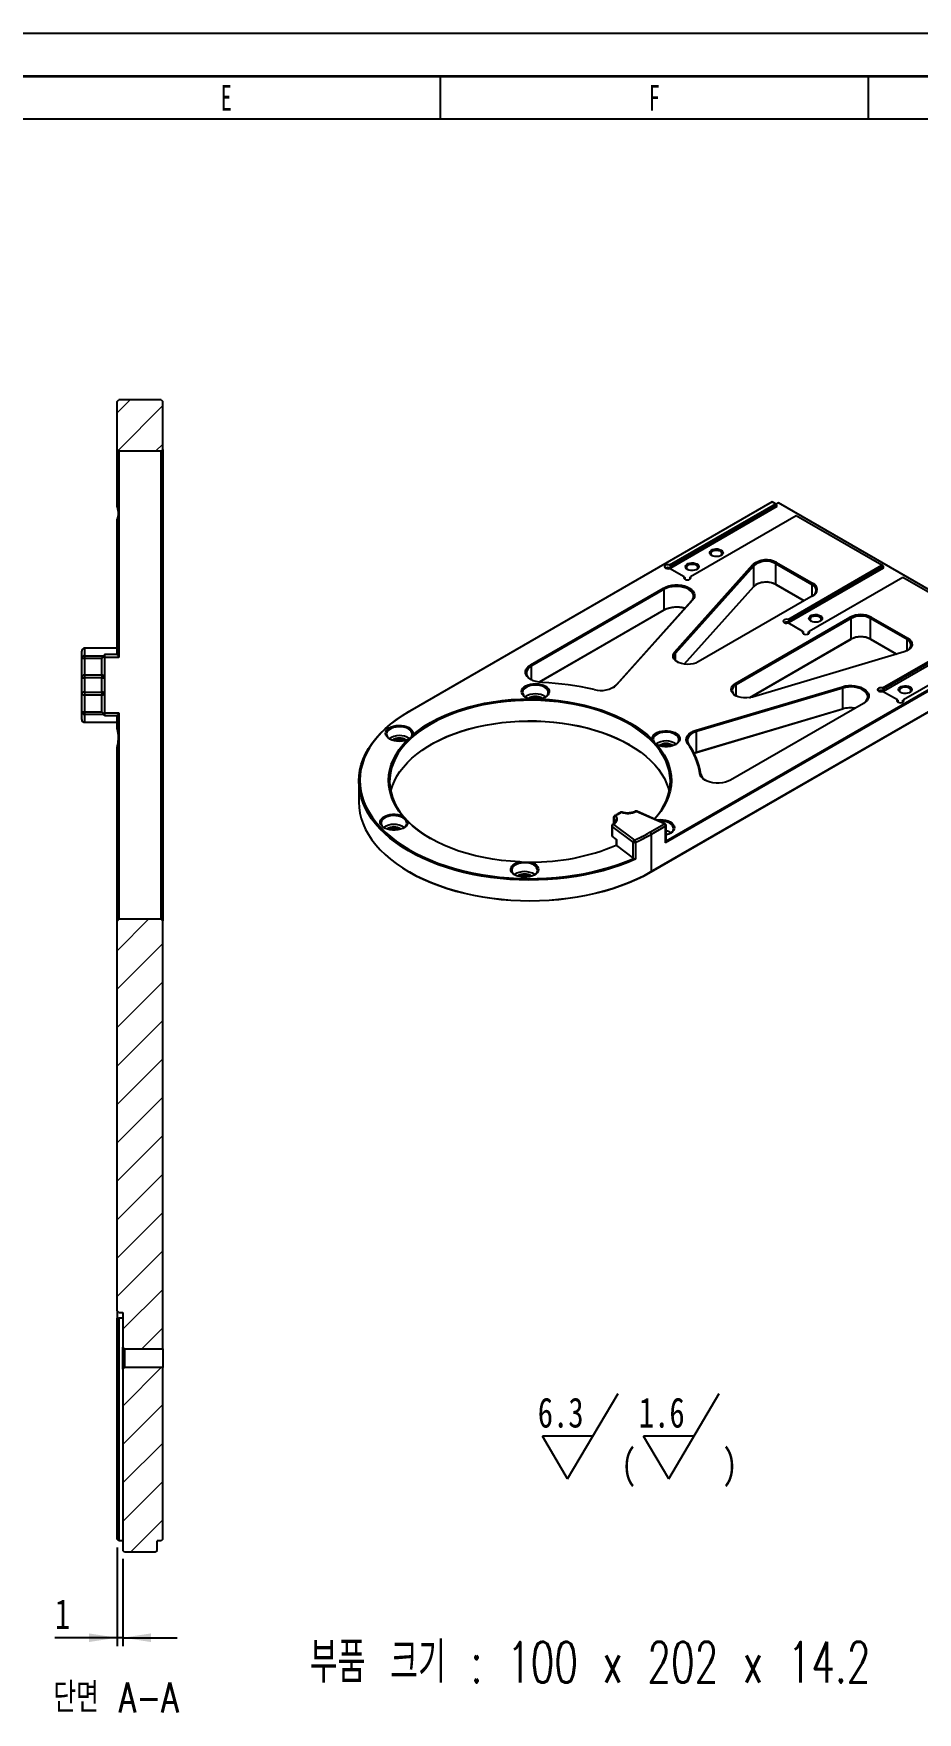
# Model space of a CAD drawing. Header units: millimetres. Extents: x 0 to 420, y 1 to 298.
# Drawn here: x 212.5 to 315.7, y 101.8 to 298 of the extents above; entities that cross this region are included whole.
import ezdxf

# ---------------------------------------------------------------- set-up
doc = ezdxf.new("R2010")
doc.units = ezdxf.units.MM
for name, color, linetype in [('SLD-0', 179, 'Continuous'), ('가는실선', 7, 'Continuous'), ('레이어9', 230, 'Continuous'), ('치수선', 104, 'Continuous')]:
    doc.layers.add(name, color=color, linetype=linetype)
doc.layers.add('도면층1', color=4, linetype='Continuous', lineweight=35)
doc.layers.add('도면층2', color=3, linetype='Continuous', lineweight=25)
doc.styles.add('SLDTEXTSTYLE0', font='TXT', dxfattribs={"width": 0.75})
doc.styles.add('SLDTEXTSTYLE4', font='TXT', dxfattribs={"width": 0.677083, "bigfont": 'bigfont'})
doc.styles.add('SLDTEXTSTYLE5', font='TXT', dxfattribs={"width": 0.638186})
doc.styles.add('SLDTEXTSTYLE6', font='TXT', dxfattribs={"width": 0.75, "bigfont": 'bigfont'})
doc.dimstyles.new('SLDDIMSTYLE1', dxfattribs={"dimtxt": 3.5, "dimasz": 3.302, "dimexe": 0, "dimexo": 0.0625, "dimgap": 0.875, "dimtad": 1, "dimdec": 3, "dimlfac": 1.5, "dimrnd": 1e-09, "dimzin": 12, "dimdsep": 46, "dimtxsty": 'SLDTEXTSTYLE0', "dimsah": 1, "dimcen": 0.09, "dimadec": 0, "dimazin": 3, "dimtfac": 1, "dimtdec": 3, "dimtmove": 0, "dimatfit": 0, "dimfxl": 1, "dimfrac": 2, "dimtolj": 1, "dimtzin": 12, "dimarcsym": 0})

# ---------------------------------------------------------------- blocks, each defined once
blk = doc.blocks.new('SW_NOTE_0')
at = {"layer": '가는실선', "color": 0}
for p, q in [((3.49, -5), (9.39, 5)), ((15.31, -5), (21.21, 5)), ((3.49, -5), (0.55, 0)), ((6.44, 0), (0.55, 0)), ((15.31, -5), (12.36, 0)), ((18.26, 0), (12.36, 0))]:
    blk.add_line(p, q, dxfattribs=at)
at = {"layer": '가는실선', "color": 0, "char_height": 3.5, "attachment_point": 1, "style": 'SLDTEXTSTYLE0'}
for s, insert in [('6.3', (0, 4.51)), ('1.6', (11.81, 4.51)), ('(', (9.74, -1.51)), (')', (21.56, -1.51))]:
    blk.add_mtext(s, dxfattribs=dict(at, insert=insert))
blk = doc.blocks.new('_D_32')
at = {"layer": '치수선', "transparency": 16777216}
for p, q in [((222.24, 121.06), (222.24, 109.53)), ((222.91, 119.73), (222.91, 109.53)), ((222.24, 110.53), (214.97, 110.53)), ((222.91, 110.53), (222.24, 110.53)), ((222.91, 110.53), (229.26, 110.53))]:
    blk.add_line(p, q, dxfattribs=at)
for points in [[(222.24, 110.53), (218.94, 111.03), (218.94, 110.02)], [(222.91, 110.53), (226.21, 110.02), (226.21, 111.03)]]:
    blk.add_solid(points, dxfattribs=at)
at = {"layer": '치수선', "transparency": 16777216, "insert": (214.97, 115.04), "char_height": 3.5, "attachment_point": 1, "style": 'SLDTEXTSTYLE0'}
blk.add_mtext('1', dxfattribs=at)

msp = doc.modelspace()

# ---------------------------------------------------------------- hatches: boundary and pattern name
at = {"layer": '레이어9', "linetype": 'Continuous', "lineweight": 18}
h = msp.add_hatch(dxfattribs=at)
h.set_pattern_fill('ANSI31', color=256, angle=3e-322, style=0)
h.paths.add_polyline_path([(222.240773, 249.393536), (222.440773, 249.193536), (227.374106, 249.193536), (227.574106, 249.393536), (227.574106, 254.993536), (227.374106, 255.193536), (222.440773, 255.193536), (222.240773, 254.993536)], flags=0)
h = msp.add_hatch(dxfattribs=at)
h.set_pattern_fill('ANSI31', color=256, angle=3e-322, style=0)
h.paths.add_polyline_path([(222.440773, 148.526869), (222.90744, 148.526869), (222.90744, 144.493536), (223.10744, 144.293536), (227.574106, 144.293536), (227.574106, 194.326869), (227.374106, 194.526869), (222.440773, 194.526869), (222.240773, 194.326869), (222.240773, 148.726869)], flags=0)
h = msp.add_hatch(dxfattribs=at)
h.set_pattern_fill('ANSI31', color=256, angle=3e-322, style=0)
h.paths.add_polyline_path([(222.90744, 120.726869), (223.10744, 120.526869), (226.70744, 120.526869), (226.90744, 120.726869), (226.90744, 121.860202), (227.374106, 121.860202), (227.574106, 122.060202), (227.574106, 142.093536), (223.10744, 142.093536), (222.90744, 141.893536)], flags=0)

# ---------------------------------------------------------------- linework, layer by layer
at = {"color": 7, "linetype": 'Continuous', "lineweight": 25}
for p, q in [((222.240773, 254.993536), (222.440773, 255.193536)), ((227.374106, 255.193536), (222.440773, 255.193536)), ((227.374106, 255.193536), (227.574106, 254.993536)), ((222.240773, 249.393536), (222.240773, 254.993536)), ((227.574106, 249.393536), (227.574106, 254.993536)), ((222.440773, 249.193536), (222.240773, 249.393536)), ((222.240773, 242.699356), (222.240773, 249.393536)), ((222.440773, 249.193536), (222.440773, 225.101159)), ((227.374106, 249.193536), (222.440773, 249.193536)), ((227.574106, 249.393536), (227.374106, 249.193536)), ((227.374106, 194.526869), (227.374106, 249.193536)), ((227.574106, 249.393536), (227.574106, 194.326869)), ((298.767851, 243.268553), (256.426297, 218.825294)), ((286.790576, 235.897031), (299.163831, 243.039959)), ((299.333536, 242.941974), (286.888457, 235.757583)), ((299.333536, 242.713343), (286.888457, 235.528951)), ((301.596278, 241.635737), (289.223023, 234.492809)), ((299.163831, 243.039959), (298.767851, 243.268553)), ((299.163831, 243.039959), (299.333536, 242.941974)), ((299.531526, 243.154203), (299.248723, 242.990944)), ((299.333536, 242.713343), (299.333536, 242.941974)), ((327.250112, 227.152604), (299.531526, 243.154203)), ((311.60891, 235.855568), (301.596278, 241.635737)), ((222.240773, 225.427287), (222.240773, 241.264869)), ((288.513688, 234.492809), (286.790576, 235.487541)), ((286.888457, 235.757583), (286.888457, 235.528951)), ((287.384055, 225.723284), (296.529253, 235.943583)), ((296.635869, 235.813805), (287.490671, 225.593506)), ((296.635869, 235.813805), (296.529253, 235.943583)), ((296.635869, 233.396844), (296.635869, 235.813805)), ((299.188782, 236.043021), (299.273635, 236.18999)), ((303.468181, 233.572577), (299.188782, 236.043021)), ((299.188782, 233.62606), (299.188782, 236.043021)), ((299.273635, 236.18999), (303.553034, 233.719546)), ((300.649869, 229.529048), (311.60891, 235.855568)), ((311.778616, 235.757583), (300.74775, 229.389599)), ((311.778616, 235.528951), (300.74775, 229.160968)), ((311.778616, 235.757583), (311.60891, 235.855568)), ((311.778616, 235.528951), (311.778616, 235.757583)), ((288.585513, 234.45133), (288.585513, 234.222751)), ((289.151199, 234.45133), (289.151199, 234.222751)), ((299.188782, 233.62606), (302.506162, 231.710978)), ((299.273635, 233.57706), (299.188782, 233.62606)), ((302.506148, 231.71097), (299.273635, 233.57706)), ((314.041357, 234.451346), (303.082316, 228.124826)), ((303.553034, 233.719546), (303.468181, 233.572577)), ((303.468181, 232.26634), (303.468181, 233.572577)), ((324.053989, 228.671176), (314.041357, 234.451346)), ((270.563128, 224.243182), (286.088078, 233.205545)), ((286.172931, 233.058576), (270.647981, 224.096213)), ((280.538585, 221.849276), (289.364073, 231.71228)), ((289.470689, 231.778471), (280.645201, 221.915467)), ((286.088078, 233.205545), (286.172931, 233.058576)), ((286.172931, 230.641615), (286.172931, 233.058576)), ((288.499248, 224.30369), (296.635869, 233.396844)), ((289.364073, 231.71228), (289.470689, 231.778471)), ((303.553034, 232.315324), (290.128437, 224.56547)), ((271.536472, 222.192167), (286.172931, 230.641615)), ((286.088078, 230.592615), (271.536494, 222.192164)), ((286.088078, 230.592615), (286.172931, 230.641615)), ((294.484215, 222.050933), (307.908811, 229.800787)), ((307.993664, 229.653818), (294.569068, 221.903963)), ((307.993664, 229.653818), (307.908811, 229.800787)), ((307.993664, 227.236857), (307.993664, 229.653818)), ((310.341259, 229.800787), (310.256406, 229.653818)), ((314.535805, 227.183374), (310.256406, 229.653818)), ((310.256406, 227.236857), (310.256406, 229.653818)), ((310.341259, 229.800787), (314.620657, 227.330343)), ((302.372981, 228.124826), (300.649869, 229.119557)), ((300.74775, 229.160968), (300.74775, 229.389599)), ((302.444806, 227.854768), (302.444806, 228.083346)), ((303.010492, 227.854768), (303.010492, 228.083346)), ((311.680735, 221.528248), (324.053989, 228.671176)), ((324.223695, 228.573191), (311.778616, 221.3888)), ((311.778616, 221.160168), (324.223695, 228.34456)), ((218.10744, 224.963787), (218.10744, 225.836865)), ((222.240773, 226.170199), (218.440773, 226.170199)), ((218.440773, 226.167347), (218.440773, 226.170199)), ((218.440773, 226.167347), (218.440773, 225.294268)), ((222.240773, 226.167347), (218.440773, 226.167347)), ((326.967269, 226.891391), (286.326303, 203.42986)), ((286.384881, 203.65963), (326.882416, 227.03836)), ((287.490671, 225.593506), (287.384055, 225.723284)), ((296.128231, 220.387088), (307.993664, 227.236857)), ((307.908811, 227.187857), (296.128269, 220.387094)), ((314.193821, 225.746045), (296.489826, 220.466635)), ((307.908811, 227.187857), (307.993664, 227.236857)), ((310.256406, 227.236857), (313.30037, 225.479614)), ((310.341259, 227.187857), (310.256406, 227.236857)), ((313.300352, 225.479608), (310.341259, 227.187857)), ((326.486437, 227.266954), (314.113182, 220.124026)), ((314.620657, 227.330343), (314.535805, 227.183374)), ((314.535805, 225.880338), (314.535805, 227.183374)), ((218.10744, 222.718981), (218.10744, 224.963787)), ((218.440773, 225.294268), (220.773246, 225.294268)), ((218.440773, 225.294268), (218.440773, 224.967936)), ((218.440773, 224.967936), (218.440773, 223.043816)), ((220.440773, 224.967936), (218.440773, 224.967936)), ((220.440773, 223.043816), (220.440773, 224.967936)), ((220.774106, 225.471165), (222.240773, 225.471165)), ((220.774106, 225.471165), (220.774106, 225.297392)), ((220.774106, 225.297392), (220.774106, 222.718981)), ((222.440773, 225.101159), (220.774106, 225.101159)), ((270.563128, 224.243182), (270.647981, 224.096213)), ((270.647981, 222.46604), (270.647981, 224.096213)), ((326.882416, 224.425429), (284.540862, 199.982171)), ((284.625715, 200.031171), (326.967269, 224.47443)), ((287.490671, 224.745685), (287.490671, 225.593506)), ((218.10744, 221.001424), (218.10744, 222.718981)), ((218.440773, 223.043816), (220.440773, 223.043816)), ((218.440773, 223.043816), (218.440773, 222.707217)), ((220.440773, 222.707217), (218.440773, 222.707217)), ((218.440773, 222.707217), (218.440773, 221.013188)), ((220.440773, 223.043816), (220.440773, 222.707217)), ((220.440773, 221.013188), (220.440773, 222.707217)), ((220.774106, 222.718981), (220.774106, 221.001424)), ((280.538585, 221.849276), (280.645201, 221.915467)), ((294.569068, 221.903963), (294.484215, 222.050933)), ((294.569068, 220.600928), (294.569068, 221.903963)), ((218.10744, 218.756618), (218.10744, 221.001424)), ((218.440773, 221.013188), (220.440773, 221.013188)), ((218.440773, 221.013188), (218.440773, 220.676588)), ((220.440773, 220.676588), (218.440773, 220.676588)), ((218.440773, 220.676588), (218.440773, 218.752469)), ((220.440773, 221.013188), (220.440773, 220.676588)), ((220.440773, 218.752469), (220.440773, 220.676588)), ((220.774106, 221.001424), (220.774106, 218.423013)), ((289.893779, 216.576377), (306.978854, 221.671222)), ((307.033928, 221.51169), (289.948853, 216.416844)), ((306.978854, 221.671222), (307.033928, 221.51169)), ((307.033928, 219.094729), (307.033928, 221.51169)), ((313.403847, 220.124026), (311.680735, 221.118758)), ((311.778616, 221.160168), (311.778616, 221.3888)), ((313.475672, 220.082547), (313.475672, 219.853969)), ((314.041357, 219.853969), (314.041357, 220.082547)), ((218.10744, 217.851879), (218.10744, 218.756618)), ((218.440773, 218.752469), (220.440773, 218.752469)), ((218.440773, 218.752469), (218.440773, 218.426136)), ((220.773246, 218.426136), (218.440773, 218.426136)), ((218.440773, 218.426136), (218.440773, 217.521398)), ((220.774106, 218.619245), (222.440773, 218.619245)), ((220.774106, 218.24924), (220.774106, 218.423013)), ((222.240773, 218.24924), (220.774106, 218.24924)), ((222.240773, 216.695794), (222.240773, 218.293118)), ((222.440773, 218.619245), (222.440773, 194.526869)), ((256.341444, 218.776294), (256.426297, 218.825294)), ((306.978854, 219.058292), (289.893779, 213.963446)), ((289.948853, 213.999883), (307.033928, 219.094729)), ((309.450886, 219.718483), (293.925936, 210.75612)), ((307.033928, 219.094729), (306.978854, 219.058292)), ((218.440773, 217.521398), (222.240773, 217.521398)), ((218.440773, 217.518546), (218.440773, 217.521398)), ((218.440773, 217.518546), (222.240773, 217.518546)), ((289.948853, 216.416844), (289.893779, 216.576377)), ((289.948853, 213.999883), (289.948853, 216.416844)), ((222.240773, 195.85664), (222.240773, 214.646345)), ((289.01373, 214.956606), (288.902549, 215.028525)), ((289.658542, 213.894174), (289.948853, 213.999883)), ((289.893779, 213.963446), (289.663831, 213.883859)), ((289.893779, 213.963446), (289.948853, 213.999883)), ((250.48358, 210.612213), (250.48358, 208.195252)), ((290.432025, 211.440681), (290.312334, 211.533695)), ((280.236558, 206.40551), (280.236558, 205.645699)), ((280.267014, 206.344267), (280.267014, 205.667216)), ((286.184881, 205.634507), (282.885418, 207.096065)), ((286.265883, 205.654061), (282.96642, 207.115619)), ((280.051939, 205.412482), (280.051939, 204.314277)), ((282.536441, 203.504109), (280.093269, 205.342196)), ((280.093269, 205.342196), (280.093269, 204.19946)), ((280.588286, 203.826619), (280.10201, 204.192462)), ((280.251939, 205.57579), (282.695112, 203.737704)), ((284.484294, 204.652779), (286.184881, 205.634507)), ((286.326303, 205.389558), (284.625715, 204.40783)), ((284.625715, 204.40783), (284.625715, 200.031171)), ((286.326303, 203.42986), (286.326303, 205.389558)), ((286.384881, 203.559333), (286.384881, 205.471199)), ((280.546957, 203.857713), (280.546957, 203.147093)), ((280.588286, 203.826619), (280.588286, 203.108064)), ((280.588286, 203.108064), (282.536441, 201.642396)), ((282.536441, 201.642396), (282.536441, 203.504109)), ((282.81846, 203.483511), (282.81846, 201.523814)), ((256.339146, 200.032498), (256.424013, 199.983489)), ((284.625715, 200.031171), (284.540862, 199.982171)), ((222.240773, 195.24593), (222.240773, 195.85664)), ((222.240773, 194.326869), (222.240773, 195.241678)), ((222.240773, 194.326869), (222.440773, 194.526869)), ((222.240773, 148.726869), (222.240773, 194.326869)), ((222.440773, 194.526869), (227.374106, 194.526869)), ((227.374106, 194.526869), (227.574106, 194.326869)), ((227.574106, 144.293536), (227.574106, 194.326869)), ((222.440773, 148.526869), (222.240773, 148.726869)), ((222.240773, 148.726869), (222.240773, 147.890909)), ((222.240773, 122.060202), (222.240773, 147.890909)), ((222.440773, 148.526869), (222.90744, 148.526869)), ((222.90744, 147.860202), (222.440773, 147.860202)), ((222.440773, 147.860202), (222.440773, 121.860202)), ((222.90744, 148.526869), (222.90744, 144.493536)), ((223.10744, 144.293536), (222.90744, 144.493536)), ((222.90744, 141.893536), (222.90744, 144.493536)), ((223.10744, 144.293536), (223.10744, 142.093536)), ((223.10744, 144.293536), (227.574106, 144.293536)), ((227.574106, 144.293536), (227.574106, 142.093536)), ((222.90744, 141.893536), (223.10744, 142.093536)), ((222.90744, 141.893536), (222.90744, 120.726869)), ((227.574106, 142.093536), (223.10744, 142.093536)), ((227.574106, 122.060202), (227.574106, 142.093536)), ((222.440773, 121.860202), (222.240773, 122.060202)), ((222.90744, 121.860202), (222.440773, 121.860202)), ((227.374106, 121.860202), (226.90744, 121.860202)), ((226.90744, 120.726869), (226.90744, 121.860202)), ((227.574106, 122.060202), (227.374106, 121.860202)), ((223.10744, 120.526869), (222.90744, 120.726869)), ((226.70744, 120.526869), (223.10744, 120.526869)), ((226.90744, 120.726869), (226.70744, 120.526869))]:
    msp.add_line(p, q, dxfattribs=at)
at = {"color": 7, "linetype": 'Continuous', "lineweight": 25, "flags": 128}
for points in [[(292.814012, 237.643448), (292.947058, 237.540847), (293.024643, 237.420764), (293.040481, 237.292926), (292.993289, 237.167691), (292.886891, 237.055204), (292.729905, 236.964578), (292.535051, 236.903155), (292.318113, 236.875912), (292.096668, 236.885055), (291.888654, 236.929844), (291.710925, 237.00665), (291.577879, 237.109251), (291.500294, 237.229334), (291.484456, 237.357172), (291.531648, 237.482407), (291.638046, 237.594895), (291.795032, 237.68552), (291.989886, 237.746943), (292.206824, 237.774186), (292.428269, 237.765043), (292.636283, 237.720254), (292.814012, 237.643448)], [(292.729159, 237.496479), (292.562102, 237.566547), (292.365715, 237.603383), (292.159222, 237.603383), (291.962835, 237.566547), (291.795778, 237.496479), (291.674404, 237.400039), (291.610594, 237.286667), (291.610594, 237.167461), (291.674404, 237.054089), (291.756819, 236.982198)], [(292.768118, 236.982198), (292.850533, 237.054089), (292.914343, 237.167461), (292.914343, 237.286667), (292.850533, 237.400039), (292.729159, 237.496479)], [(286.790576, 235.897031), (286.633753, 235.922629), (286.472259, 235.90999), (286.332901, 235.861213), (286.238814, 235.784394), (286.205614, 235.692286), (286.238814, 235.600177), (286.332901, 235.523359), (286.472259, 235.474582), (286.633753, 235.461943), (286.790576, 235.487541)], [(289.985585, 236.010632), (290.118631, 235.908031), (290.196216, 235.787948), (290.212054, 235.66011), (290.164862, 235.534875), (290.058464, 235.422387), (289.901478, 235.331762), (289.706623, 235.270339), (289.489686, 235.243096), (289.26824, 235.252239), (289.060227, 235.297028), (288.882498, 235.373834), (288.749452, 235.476435), (288.671867, 235.596518), (288.656029, 235.724356), (288.703221, 235.849591), (288.809619, 235.962078), (288.966605, 236.052704), (289.161459, 236.114127), (289.378397, 236.14137), (289.599842, 236.132227), (289.807856, 236.087438), (289.985585, 236.010632)], [(289.900732, 235.863663), (289.733675, 235.93373), (289.537288, 235.970567), (289.330795, 235.970567), (289.134408, 235.93373), (288.967351, 235.863663), (288.845977, 235.767223), (288.782167, 235.653851), (288.782167, 235.534645), (288.845977, 235.421273), (288.928391, 235.349381)], [(289.939691, 235.349381), (290.022106, 235.421273), (290.085916, 235.534645), (290.085916, 235.653851), (290.022106, 235.767223), (289.900732, 235.863663)], [(286.088078, 233.205545), (286.37556, 233.344444), (286.700927, 233.45194), (287.054005, 233.524671), (287.423754, 233.560362), (287.798613, 233.557899), (288.166859, 233.517357), (288.516978, 233.440005), (288.838021, 233.328261), (289.11995, 233.185619), (289.35395, 233.016541), (289.532702, 232.826312), (289.650618, 232.620881), (289.704011, 232.406672), (289.69121, 232.190383), (289.612617, 231.978777), (289.470689, 231.778471)], [(288.513688, 234.492809), (288.469347, 234.402277), (288.49124, 234.309049), (288.575734, 234.228599), (288.708802, 234.174284), (288.868356, 234.155118), (289.02791, 234.174284), (289.160978, 234.228599), (289.245472, 234.309049), (289.267365, 234.402277), (289.223023, 234.492809)], [(289.364073, 231.71228), (289.497968, 231.901247), (289.572112, 232.100876), (289.584188, 232.304922), (289.533818, 232.507006), (289.422576, 232.700808), (289.253942, 232.88027), (289.033188, 233.039778), (288.767217, 233.174345), (288.464346, 233.279764), (288.134045, 233.352738), (287.786643, 233.390985), (287.433003, 233.393309), (287.084183, 233.359638), (286.75109, 233.291024), (286.44414, 233.189613), (286.172931, 233.058576)], [(304.410563, 229.969212), (304.543609, 229.866611), (304.621194, 229.746528), (304.637032, 229.61869), (304.58984, 229.493455), (304.483442, 229.380967), (304.326456, 229.290342), (304.131602, 229.228919), (303.914664, 229.201676), (303.693219, 229.210819), (303.485205, 229.255608), (303.307476, 229.332414), (303.17443, 229.435015), (303.096845, 229.555098), (303.081007, 229.682936), (303.128199, 229.808171), (303.234598, 229.920658), (303.391583, 230.011284), (303.586438, 230.072707), (303.803375, 230.09995), (304.024821, 230.090807), (304.232834, 230.046018), (304.410563, 229.969212)], [(304.32571, 229.822243), (304.158653, 229.89231), (303.962266, 229.929147), (303.755773, 229.929147), (303.559386, 229.89231), (303.392329, 229.822243), (303.270955, 229.725803), (303.207145, 229.612431), (303.207145, 229.493225), (303.270955, 229.379853), (303.35337, 229.307961)], [(304.36467, 229.307961), (304.447084, 229.379853), (304.510894, 229.493225), (304.510894, 229.612431), (304.447084, 229.725803), (304.32571, 229.822243)], [(300.649869, 229.529048), (300.493046, 229.554646), (300.331552, 229.542007), (300.192194, 229.49323), (300.098107, 229.416411), (300.064907, 229.324303), (300.098107, 229.232194), (300.192194, 229.155375), (300.331552, 229.106598), (300.493046, 229.09396), (300.649869, 229.119557)], [(302.372981, 228.124826), (302.32864, 228.034294), (302.350533, 227.941065), (302.435027, 227.860616), (302.568095, 227.8063), (302.727649, 227.787135), (302.887203, 227.8063), (303.020271, 227.860616), (303.104765, 227.941065), (303.126658, 228.034294), (303.082316, 228.124826)], [(290.128437, 224.56547), (289.859185, 224.438686), (289.551288, 224.345729), (289.217311, 224.290392), (288.870884, 224.274932), (288.526143, 224.299982), (288.197157, 224.364518), (287.897352, 224.465908), (287.638962, 224.600013), (287.432532, 224.76136), (287.286487, 224.943366), (287.206786, 225.138603), (287.196681, 225.339103), (287.256586, 225.536685), (287.384055, 225.723284)], [(314.620657, 227.330343), (314.846367, 227.169538), (315.009428, 226.985215), (315.102755, 226.785382), (315.122294, 226.57872), (315.067196, 226.37421), (314.939854, 226.180737), (314.745801, 226.006706), (314.493469, 225.85968), (314.193821, 225.746045)], [(271.910073, 222.157094), (271.542756, 222.191244), (271.191437, 222.261938), (270.866936, 222.366999), (270.579247, 222.50319), (270.337231, 222.666318), (270.148342, 222.851359), (270.018396, 223.052612), (269.951397, 223.263881), (269.949407, 223.478658), (270.012488, 223.690328), (270.138698, 223.892373), (270.324148, 224.078569), (270.563128, 224.243182)], [(270.647981, 224.096213), (270.405935, 223.926986), (270.223728, 223.734377), (270.107945, 223.525345), (270.062767, 223.307441), (270.089828, 223.088539), (270.188149, 222.876547), (270.354179, 222.679125), (270.581918, 222.503405), (270.606555, 222.488033)], [(287.490671, 225.593506), (287.372095, 225.419925), (287.31637, 225.236128), (287.325769, 225.049616), (287.39991, 224.868001), (287.535766, 224.698693), (287.727793, 224.548602), (287.739761, 224.54108)], [(270.429076, 220.246939), (270.156273, 220.339831), (269.919993, 220.461589), (269.729266, 220.607561), (269.591384, 220.772166), (269.511616, 220.949113), (269.493011, 221.131637), (269.536281, 221.312763), (269.639772, 221.485568), (269.799527, 221.643445), (270.009441, 221.78036), (270.26149, 221.891081), (270.546039, 221.971374), (270.852213, 222.018171), (271.168308, 222.029683), (271.482242, 222.00547), (271.782015, 221.946457), (272.056169, 221.854901), (272.294225, 221.7343), (272.487083, 221.589265), (272.627372, 221.42534), (272.70973, 221.248789), (272.731008, 221.066361), (272.690394, 220.885031), (272.589439, 220.711727), (272.432002, 220.553076), (272.224102, 220.41514), (271.973684, 220.303193), (271.690321, 220.221513)], [(272.213403, 220.409359), (272.277489, 220.452113), (272.44828, 220.603937), (272.560659, 220.772942), (272.609715, 220.951742), (272.593303, 221.132523), (272.512141, 221.307384), (272.369776, 221.468682), (272.172431, 221.609368), (271.928729, 221.723293), (271.649322, 221.805478), (271.346422, 221.852332), (271.033267, 221.861806), (270.723542, 221.833487), (270.430785, 221.768612), (270.16779, 221.670017), (269.946052, 221.54201), (269.775261, 221.390186), (269.662882, 221.221181), (269.613826, 221.042381), (269.630238, 220.8616), (269.7114, 220.68674), (269.853765, 220.525442), (270.010139, 220.409359)], [(280.217297, 221.587393), (280.339458, 221.669653), (280.538585, 221.849276)], [(296.489826, 220.466635), (296.166591, 220.393048), (295.824333, 220.358466), (295.477019, 220.364299), (295.138822, 220.41031), (294.823544, 220.49462), (294.544052, 220.613789), (294.31175, 220.762954), (294.13612, 220.936028), (294.024327, 221.125948), (293.980935, 221.324962), (294.007714, 221.524951), (294.103572, 221.717752), (294.264596, 221.895497), (294.484215, 222.050933)], [(306.978854, 221.671222), (307.325832, 221.753156), (307.692383, 221.798527), (308.067048, 221.805917), (308.438109, 221.775094), (308.793964, 221.707022), (309.123486, 221.603831), (309.41637, 221.468746), (309.663459, 221.305991), (309.857026, 221.120657), (309.991019, 220.918538), (310.061247, 220.705954), (310.065514, 220.489553), (310.003688, 220.276101), (309.877701, 220.072273), (309.691493, 219.884443), (309.450886, 219.718483)], [(314.875743, 221.641849), (315.00879, 221.539248), (315.086375, 221.419165), (315.102213, 221.291327), (315.055021, 221.166092), (314.948622, 221.053605), (314.791637, 220.962979), (314.596782, 220.901556), (314.379845, 220.874313), (314.158399, 220.883456), (313.950386, 220.928245), (313.772657, 221.005051), (313.63961, 221.107652), (313.562025, 221.227735), (313.546187, 221.355573), (313.593379, 221.480808), (313.699778, 221.593296), (313.856763, 221.683921), (314.051618, 221.745344), (314.268555, 221.772587), (314.490001, 221.763444), (314.698014, 221.718655), (314.875743, 221.641849)], [(285.005142, 206.21253), (285.019063, 206.227877), (285.459625, 206.753527), (285.843214, 207.293856), (286.16837, 207.84681), (286.433858, 208.410284), (286.638666, 208.982134), (286.782015, 209.560186), (286.863361, 210.14224), (286.882393, 210.726082), (286.83904, 211.309491), (286.733466, 211.890247), (286.566074, 212.466141), (286.337498, 213.034983), (286.048611, 213.594607), (285.700509, 214.142886), (285.294518, 214.677733), (284.832182, 215.197113), (284.315261, 215.699051), (283.745719, 216.181638), (283.125725, 216.643037), (282.457636, 217.081493), (281.743995, 217.495338), (280.987516, 217.882998), (280.191078, 218.242997), (279.357709, 218.573968), (278.49058, 218.874649), (277.592991, 219.143898), (276.668356, 219.38069), (275.720192, 219.584124), (274.752106, 219.753426), (273.767782, 219.887953), (272.770964, 219.987192), (271.765444, 220.050767), (270.755047, 220.078434), (269.743618, 220.07009), (268.735003, 220.025764), (267.733041, 219.945628), (266.741543, 219.829984), (265.76428, 219.679273), (264.804971, 219.494069), (263.867265, 219.275076), (262.954729, 219.023126), (262.070835, 218.73918), (261.218945, 218.424316), (260.4023, 218.079733), (259.624008, 217.706741), (258.887028, 217.306759), (258.194165, 216.88131), (257.548054, 216.432011), (256.951154, 215.960573), (256.405735, 215.468787), (255.913871, 214.958526), (255.477435, 214.43173), (255.098086, 213.890404), (254.777268, 213.336607), (254.516202, 212.772445), (254.315879, 212.200065), (254.177063, 211.621644), (254.100282, 211.039384), (254.085827, 210.455498), (254.133753, 209.872208), (254.243879, 209.291734), (254.415785, 208.716283), (254.648818, 208.148045), (254.94209, 207.589181), (255.294487, 207.041818), (255.704667, 206.508037), (256.17107, 205.98987), (256.691922, 205.489287), (257.265241, 205.008194), (257.888846, 204.548419), (258.560365, 204.111713), (258.842866, 203.943258)], [(256.818432, 216.069161), (257.447408, 216.568136), (258.130968, 217.042583), (258.86625, 217.490516), (259.650174, 217.910059), (260.47946, 218.299456), (261.350633, 218.657076), (262.260046, 218.981421), (263.203893, 219.271134), (264.17822, 219.525002), (265.178948, 219.741961), (266.201888, 219.921103), (267.242755, 220.061679), (268.297192, 220.163099), (269.360783, 220.224938), (270.429076, 220.246939)], [(271.690321, 220.221513), (272.753353, 220.156546), (273.806882, 220.052027), (274.846495, 219.908392), (275.86784, 219.726244), (276.866641, 219.506345), (277.838715, 219.249615), (278.779993, 218.957131), (279.686533, 218.630115), (280.554539, 218.269938), (281.380377, 217.878108), (282.160589, 217.456265), (282.891909, 217.006175), (283.571273, 216.529724), (284.195839, 216.028905), (284.762989, 215.505817)], [(309.366034, 219.669483), (309.593021, 219.826048), (309.768689, 220.003247), (309.887545, 220.195537), (309.945871, 220.396907), (309.941845, 220.601059), (309.875592, 220.80161), (309.749184, 220.992288), (309.566574, 221.167132), (309.333471, 221.320674), (309.057165, 221.448112), (308.746295, 221.545463), (308.410583, 221.609681), (308.060525, 221.63876), (307.707069, 221.631788), (307.361265, 221.588986), (307.033928, 221.51169)], [(311.680735, 221.528248), (311.523912, 221.553846), (311.362418, 221.541208), (311.22306, 221.49243), (311.128973, 221.415612), (311.095773, 221.323503), (311.128973, 221.231395), (311.22306, 221.154576), (311.362418, 221.105799), (311.523912, 221.09316), (311.680735, 221.118758)], [(313.403847, 220.124026), (313.359506, 220.033494), (313.381399, 219.940266), (313.465892, 219.859817), (313.598961, 219.805501), (313.758515, 219.786335), (313.918069, 219.805501), (314.051137, 219.859817), (314.13563, 219.940266), (314.157524, 220.033494), (314.113182, 220.124026)], [(314.790891, 221.49488), (314.623834, 221.564948), (314.427447, 221.601784), (314.220953, 221.601784), (314.024566, 221.564948), (313.85751, 221.49488), (313.736136, 221.39844), (313.672326, 221.285068), (313.672326, 221.165862), (313.736136, 221.05249), (313.81855, 220.980599)], [(314.82985, 220.980599), (314.912264, 221.05249), (314.976074, 221.165862), (314.976074, 221.285068), (314.912264, 221.39844), (314.790891, 221.49488)], [(282.81846, 201.523814), (281.918936, 201.139897), (280.983635, 200.785616), (280.015485, 200.462077), (279.017514, 200.170293), (277.992844, 199.911177), (276.944681, 199.68554), (275.876304, 199.494087), (274.791056, 199.337418), (273.692331, 199.216022), (272.583568, 199.13028), (271.468235, 199.08046), (270.349822, 199.066717), (269.231827, 199.089094), (268.117748, 199.147522), (267.011071, 199.241818), (265.915258, 199.371687), (264.833736, 199.536722), (263.769891, 199.736407), (262.72705, 199.970117), (261.708475, 200.237122), (260.717353, 200.536585), (259.756786, 200.867571), (258.829777, 201.229043), (257.939228, 201.61987), (257.087925, 202.038831), (256.27853, 202.484613), (255.513577, 202.955823), (254.795457, 203.450987), (254.126419, 203.968554), (253.508554, 204.506907), (252.943797, 205.06436), (252.433913, 205.63917), (251.980499, 206.229538), (251.584972, 206.833618), (251.24857, 207.449519), (250.972345, 208.075315), (250.757163, 208.709047), (250.603695, 209.348734), (250.512422, 209.992373), (250.483629, 210.637952), (250.517408, 211.28345), (250.613651, 211.926848), (250.772058, 212.566133), (250.992133, 213.199306), (251.273188, 213.824384), (251.614343, 214.439413), (252.014532, 215.042469), (252.472501, 215.631664), (252.986819, 216.205156), (253.555877, 216.76115), (254.177893, 217.297907), (254.850922, 217.813747), (255.572859, 218.307057), (256.341444, 218.776294)], [(256.426297, 218.825294), (255.66459, 218.360337), (254.948962, 217.871592), (254.281638, 217.360579), (253.664693, 216.828888), (253.100045, 216.27817), (252.58945, 215.71014), (252.134495, 215.126562), (251.736596, 214.529252), (251.396989, 213.920067), (251.116731, 213.300901), (250.896693, 212.673679), (250.737559, 212.040352), (250.639824, 211.402889), (250.603792, 210.763272), (250.629575, 210.12349), (250.717093, 209.485533), (250.866073, 208.851383), (251.076052, 208.223013), (251.346378, 207.602377), (251.67621, 206.991405), (252.064522, 206.391996), (252.510107, 205.806014), (253.01158, 205.235281), (253.56738, 204.681573), (254.17578, 204.14661), (254.834889, 203.632055), (255.542656, 203.13951), (256.29688, 202.670506), (257.095218, 202.2265), (257.935185, 201.808874), (258.814171, 201.418926), (259.729443, 201.057869), (260.678153, 200.726825), (261.657353, 200.426823), (262.663998, 200.158797), (263.694957, 199.92358), (264.747024, 199.721904), (265.81693, 199.554394), (266.901345, 199.421573), (267.9969, 199.323853), (269.100187, 199.261538), (270.207775, 199.234823), (271.316221, 199.243789), (272.422078, 199.288409), (273.521907, 199.368544), (274.612289, 199.483946), (275.689833, 199.634254), (276.751188, 199.819003), (277.793055, 200.037617), (278.812193, 200.289417), (279.805434, 200.57362), (280.769689, 200.889342), (281.70196, 201.235601), (282.599349, 201.61132)], [(256.149666, 215.451319), (255.873912, 215.361379), (255.573114, 215.304131), (255.258769, 215.281763), (254.942894, 215.295132), (254.637561, 215.343726), (254.354442, 215.425687), (254.104359, 215.537883), (253.896869, 215.676024), (253.739906, 215.834832), (253.639467, 216.008235), (253.599393, 216.189606), (253.621215, 216.372012), (253.704098, 216.548481), (253.844876, 216.712267), (254.038166, 216.857111), (254.276581, 216.977475), (254.551008, 217.068759), (254.850956, 217.127473), (255.164962, 217.151375), (255.481022, 217.139549), (255.787055, 217.092448), (256.071365, 217.011872), (256.323084, 216.900902), (256.532589, 216.763778), (256.691874, 216.605742), (256.79485, 216.432836), (256.83758, 216.251667), (256.818432, 216.069161)], [(256.279546, 215.506492), (256.384433, 215.57375), (256.555224, 215.725574), (256.667603, 215.894579), (256.716658, 216.073379), (256.700246, 216.25416), (256.619085, 216.429021), (256.47672, 216.590319), (256.279374, 216.731005), (256.035672, 216.84493), (255.756266, 216.927115), (255.453366, 216.973969), (255.14021, 216.983444), (254.830485, 216.955124), (254.537728, 216.890249), (254.274733, 216.791654), (254.052995, 216.663647), (253.882204, 216.511823), (253.769825, 216.342818), (253.72077, 216.164018), (253.737181, 215.983237), (253.818343, 215.808377), (253.960708, 215.647079), (254.117082, 215.530996)], [(254.217733, 209.403732), (254.240849, 209.50325), (254.411138, 210.078009), (254.642396, 210.645626), (254.933745, 211.203948), (255.28408, 211.750857), (255.692071, 212.284279), (256.156172, 212.802189), (256.674622, 213.302624), (257.245454, 213.783684), (257.866502, 214.243546), (258.535412, 214.680465), (259.249645, 215.092782), (260.006492, 215.478936), (260.803082, 215.837459), (261.636394, 216.166994), (262.503266, 216.466288), (263.40041, 216.734208), (264.324423, 216.969737), (265.2718, 217.17198), (266.238947, 217.340173), (267.222196, 217.473675), (268.217815, 217.571981), (269.22203, 217.634718), (270.23103, 217.661648), (271.240988, 217.652668), (272.248073, 217.607814), (273.248465, 217.527254), (274.238369, 217.411295), (275.214029, 217.260376), (276.171745, 217.07507), (277.107884, 216.85608), (278.018895, 216.604236), (278.901322, 216.320494), (279.751817, 216.005931), (280.567155, 215.661739), (281.344242, 215.289224), (282.080131, 214.889799), (282.77203, 214.464979), (283.417315, 214.016376), (284.013538, 213.545691), (284.558437, 213.054711), (285.049946, 212.545297), (285.486199, 212.019382), (285.865542, 211.47896), (286.186536, 210.926082), (286.447964, 210.362846), (286.648833, 209.791386), (286.749427, 209.403732)], [(282.124294, 214.864206), (281.42371, 215.243146), (280.640937, 215.618387), (279.819633, 215.965097), (278.962915, 216.281963), (278.074031, 216.567781), (277.156355, 216.821467), (276.213366, 217.042059), (275.248642, 217.228721), (274.265843, 217.380744), (273.268696, 217.497552), (272.260984, 217.578701), (271.24653, 217.623884), (270.229182, 217.632929), (269.212799, 217.605802), (268.201237, 217.542606), (267.198332, 217.443581), (266.207889, 217.309102), (265.233665, 217.139679), (264.279356, 216.935955), (263.348582, 216.698703), (262.444874, 216.428823), (261.571659, 216.127338), (260.732249, 215.795393), (259.92983, 215.434246), (259.167445, 215.045267), (258.842866, 214.864206)], [(284.762989, 215.505817), (284.765941, 215.68865), (284.830458, 215.867657), (284.954076, 216.035995), (285.132069, 216.187232), (285.357634, 216.315585), (285.622149, 216.416148), (285.915502, 216.485079), (286.226482, 216.519741), (286.543201, 216.51881), (286.853553, 216.482323), (287.145676, 216.411672), (287.408404, 216.309559), (287.631694, 216.179888), (287.807011, 216.027613), (287.927655, 215.858557), (287.989013, 215.67918), (287.988741, 215.49634), (287.926848, 215.317025), (287.805701, 215.148088), (287.62993, 214.995988), (287.406254, 214.866539), (287.143223, 214.764687), (286.85089, 214.694327), (286.540429, 214.658147), (286.223708, 214.657531), (285.912832, 214.692502), (285.619684, 214.761724), (285.355469, 214.86255)], [(287.478268, 214.902873), (287.542355, 214.945627), (287.713146, 215.097451), (287.825525, 215.266456), (287.874581, 215.445256), (287.858169, 215.626037), (287.777007, 215.800898), (287.634642, 215.962196), (287.437296, 216.102882), (287.193595, 216.216807), (286.914188, 216.298993), (286.611288, 216.345846), (286.298132, 216.355321), (285.988408, 216.327001), (285.695651, 216.262126), (285.432656, 216.163531), (285.210917, 216.035524), (285.040127, 215.883701), (284.927748, 215.714695), (284.878692, 215.535895), (284.895104, 215.355114), (284.976266, 215.180254), (285.11863, 215.018956), (285.315976, 214.87827), (285.315976, 214.87827)], [(288.902549, 215.028525), (288.789343, 215.244925), (288.747011, 215.469653), (288.776996, 215.695043), (288.878277, 215.913404), (289.047397, 216.117286), (289.278588, 216.299735), (289.56396, 216.454526), (289.893779, 216.576377)], [(289.948853, 216.416844), (289.637703, 216.30189), (289.368483, 216.155861), (289.150379, 215.98374), (288.990832, 215.791398), (288.895284, 215.585397), (288.866996, 215.372765), (288.906932, 215.160757), (289.01373, 214.956606)], [(255.61169, 206.557846), (255.177634, 207.121787), (254.807666, 207.700754), (254.503335, 208.292322), (254.265914, 208.894013), (254.096398, 209.503309), (253.995497, 210.117658), (253.963633, 210.734488), (254.00094, 211.351217), (254.107261, 211.965262), (254.282151, 212.574051), (254.524878, 213.175037), (254.834426, 213.765701), (255.209498, 214.343573), (255.648524, 214.906231), (256.149666, 215.451319)], [(285.355469, 214.86255), (285.789525, 214.298608), (286.159493, 213.719641), (286.463824, 213.128074), (286.701245, 212.526383), (286.870761, 211.917087), (286.971662, 211.302737), (287.003526, 210.685907), (286.966219, 210.069178), (286.859898, 209.455134), (286.685008, 208.846344), (286.442281, 208.245359), (286.132734, 207.654694), (285.757661, 207.076823), (285.318635, 206.514165), (285.037648, 206.19813)], [(293.925936, 210.75612), (293.640787, 210.61816), (293.318251, 210.511102), (292.968262, 210.438243), (292.601598, 210.401827), (292.229553, 210.402975), (291.863586, 210.441653), (291.514966, 210.516669), (291.194432, 210.625713), (290.911856, 210.765425), (290.675939, 210.931505), (290.493949, 211.118835), (290.37149, 211.321647), (290.312334, 211.533695)], [(250.48358, 208.195252), (250.515043, 207.547876), (250.609335, 206.902538), (250.766159, 206.261266), (250.985021, 205.62608), (251.265233, 204.998977), (251.605913, 204.381931), (252.005989, 203.776883), (252.464202, 203.185737), (252.979111, 202.610353), (253.549096, 202.05254), (254.172362, 201.514055), (254.84695, 200.996592), (255.570736, 200.501778), (256.341444, 200.031171), (257.156648, 199.586251), (258.013784, 199.168418), (258.910154, 198.778987), (259.842938, 198.419183), (260.809202, 198.090138), (261.805905, 197.792887), (262.829911, 197.528366), (263.877998, 197.297407), (264.946869, 197.100737), (266.033161, 196.938974), (267.133455, 196.812628), (268.24429, 196.722095), (269.362171, 196.667661), (270.48358, 196.649498), (271.604989, 196.667661), (272.722869, 196.722095), (273.833704, 196.812628), (274.933998, 196.938974), (276.02029, 197.100737), (277.089161, 197.297407), (278.137248, 197.528366), (279.161254, 197.792887), (280.157957, 198.090138), (281.124221, 198.419183), (282.057006, 198.778987), (282.953376, 199.168418), (283.810511, 199.586251), (284.625715, 200.031171)], [(256.20417, 205.914578), (256.201218, 205.731746), (256.136701, 205.552739), (256.013083, 205.3844), (255.83509, 205.233164), (255.609525, 205.104811), (255.345011, 205.004247), (255.051657, 204.935317), (254.740677, 204.900655), (254.423958, 204.901585), (254.113606, 204.938073), (253.821483, 205.008723), (253.558755, 205.110836), (253.335465, 205.240508), (253.160148, 205.392782), (253.039504, 205.561838), (252.978146, 205.741215), (252.978419, 205.924055), (253.040311, 206.103371), (253.161458, 206.272307), (253.337229, 206.424407), (253.560905, 206.553857), (253.823936, 206.655709), (254.11627, 206.726069), (254.42673, 206.762249), (254.743452, 206.762865), (255.054328, 206.727893), (255.347475, 206.658672), (255.61169, 206.557846)], [(255.692155, 205.146148), (255.756242, 205.188901), (255.927033, 205.340725), (256.039412, 205.50973), (256.088467, 205.688531), (256.072055, 205.869311), (255.990894, 206.044172), (255.848529, 206.20547), (255.651183, 206.346156), (255.407481, 206.460081), (255.128075, 206.542267), (254.825175, 206.58912), (254.512019, 206.598595), (254.202294, 206.570276), (253.909537, 206.505401), (253.646542, 206.406805), (253.424804, 206.278798), (253.254013, 206.126975), (253.141634, 205.957969), (253.092579, 205.779169), (253.10899, 205.598388), (253.190152, 205.423528), (253.332517, 205.26223), (253.488891, 205.146148)], [(280.436558, 206.568818), (280.543225, 206.449335), (280.614112, 206.321299), (280.647259, 206.188251), (280.64175, 206.053872), (280.597736, 205.921878), (280.516436, 205.795921), (280.400098, 205.679485), (280.251939, 205.57579)], [(285.266792, 206.096627), (285.394046, 206.116265), (285.70839, 206.138632), (286.024265, 206.125263), (286.329598, 206.07667), (286.612717, 205.994709), (286.862801, 205.882513), (287.07029, 205.744371), (287.227253, 205.585563), (287.327692, 205.41216), (287.367766, 205.230789), (287.345944, 205.048383), (287.263061, 204.871914), (287.122283, 204.708128), (286.928993, 204.563285), (286.690578, 204.442921), (286.416152, 204.351637), (286.384881, 204.343699)], [(269.276838, 201.198883), (268.213806, 201.263849), (267.160278, 201.368369), (266.120665, 201.512003), (265.099319, 201.694151), (264.100518, 201.91405), (263.128444, 202.17078), (262.187166, 202.463265), (261.280627, 202.79028), (260.41262, 203.150457), (259.586782, 203.542288), (258.80657, 203.964131), (258.07525, 204.41422), (257.395886, 204.890672), (256.771321, 205.39149), (256.20417, 205.914578)], [(286.850077, 204.518025), (286.914164, 204.560779), (287.084955, 204.712602), (287.197334, 204.881607), (287.24639, 205.060408), (287.229978, 205.241189), (287.148816, 205.416049), (287.006451, 205.577347), (286.809106, 205.718033), (286.565404, 205.831958), (286.285997, 205.914144), (285.983097, 205.960998), (285.669941, 205.970472), (285.563779, 205.965071)], [(286.384881, 204.505834), (286.5386, 204.414378), (286.563094, 204.395355)], [(270.538084, 201.173457), (270.810886, 201.080565), (271.047167, 200.958806), (271.237893, 200.812835), (271.375776, 200.64823), (271.455544, 200.471283), (271.474148, 200.288758), (271.430878, 200.107632), (271.327388, 199.934828), (271.167632, 199.776951), (270.957718, 199.640035), (270.705669, 199.529315), (270.42112, 199.449022), (270.114946, 199.402225), (269.798851, 199.390713), (269.484918, 199.414926), (269.185145, 199.473938), (268.910991, 199.565494), (268.672935, 199.686095), (268.480076, 199.83113), (268.339787, 199.995056), (268.257429, 200.171607), (268.236151, 200.354034), (268.276766, 200.535365), (268.377721, 200.708668), (268.535157, 200.86732), (268.743057, 201.005255), (268.993475, 201.117203), (269.276838, 201.198883)], [(270.957021, 199.639662), (271.021108, 199.682416), (271.191898, 199.834239), (271.304277, 200.003244), (271.353333, 200.182045), (271.336921, 200.362826), (271.255759, 200.537686), (271.113395, 200.698984), (270.916049, 200.83967), (270.672347, 200.953595), (270.392941, 201.035781), (270.09004, 201.082635), (269.776885, 201.092109), (269.46716, 201.06379), (269.174403, 200.998915), (268.911408, 200.900319), (268.68967, 200.772312), (268.518879, 200.620489), (268.4065, 200.451484), (268.357444, 200.272683), (268.373856, 200.091903), (268.455018, 199.917042), (268.597383, 199.755744), (268.753757, 199.639662)], [(284.540862, 199.982171), (283.73055, 199.53992), (282.878557, 199.124594), (281.987565, 198.737499), (281.060377, 198.379854), (280.099911, 198.052783), (279.109188, 197.757316), (278.091326, 197.494382), (277.049527, 197.264809), (275.98707, 197.069319), (274.907296, 196.908527), (273.813603, 196.782938), (272.709433, 196.692949), (271.59826, 196.638842), (270.48358, 196.620787), (269.368899, 196.638842), (268.257726, 196.692949), (267.153556, 196.782938), (266.059863, 196.908527), (264.98009, 197.069319), (263.917632, 197.264809), (262.875833, 197.494382), (261.857971, 197.757316), (260.867248, 198.052783), (259.906782, 198.379854), (258.979594, 198.737499), (258.088602, 199.124594), (257.23661, 199.53992), (256.426297, 199.982171), (256.424013, 199.983489)]]:
    msp.add_lwpolyline(points, dxfattribs=at)
at = {"color": 7, "linetype": 'Continuous', "lineweight": 25}
for centre, radius, start, end in [((286.605612, 234.983054), 0.614822, 62.61002418, 117.38459915), ((298.082697, 234.048067), 2.450749, 60.92535652, 129.33585886), ((298.079203, 234.0698), 2.263795, 60.65013493, 129.61108045), ((298.080933, 231.633573), 2.279766, 60.92535652, 129.33585886), ((298.055153, 231.2247), 2.649207, 62.61662413, 116.21335554), ((303.220298, 232.91945), 0.698585, 290.7834208, 69.2165792), ((303.286559, 233.017435), 0.750978, 290.7834208, 69.2165792), ((287.600797, 227.62181), 3.333766, 73.26661454, 116.98496709), ((287.599817, 227.841971), 3.142294, 71.93787209, 117.00643942), ((309.125035, 227.453484), 2.643678, 62.60967224, 117.39032776), ((309.125035, 227.47028), 2.459235, 62.60967224, 117.39032776), ((300.464905, 228.61507), 0.614822, 62.61002418, 117.38459915), ((218.440773, 225.836865), 0.333333, 90, 180), ((218.439353, 225.835433), 0.331917, 89.75491937, 179.75280456), ((309.125035, 224.840554), 2.643678, 62.60967224, 117.39032776), ((309.125035, 225.053319), 2.459235, 62.60967224, 117.39032776), ((314.29094, 226.534045), 0.693964, 294.3335788, 69.33828941), ((218.439353, 224.962355), 0.331917, 89.75491937, 179.75280456), ((218.357453, 218.270068), 6.698386, 89.28728629, 92.13902462), ((220.76767, 225.297484), 0.006437, 330.02641159, 359.1802282), ((218.436579, 222.714676), 0.329167, 89.26984804, 179.25074643), ((218.357544, 225.077275), 2.371519, 263.9462476, 272.01123445), ((220.444968, 222.714676), 0.329167, 0.74925357, 90.73015196), ((220.524003, 225.077275), 2.371519, 267.98876555, 276.0537524), ((270.622507, 189.656497), 32.526092, 76.95540344, 87.73131705), ((278.764911, 224.158039), 2.926537, 254.11611726, 309.97823405), ((294.811856, 221.254701), 0.693172, 110.50303648, 245.82509114), ((218.357544, 218.64313), 2.371519, 87.98876555, 96.0537524), ((218.436579, 221.005728), 0.329167, 180.74925357, 270.73015196), ((220.524003, 218.64313), 2.371519, 83.9462476, 92.01123445), ((220.444968, 221.005728), 0.329167, 269.26984804, 359.25074643), ((271.111771, 218.674244), 2.161334, 56.40047704, 123.59952296), ((271.111771, 219.115554), 1.426609, 55.17729922, 124.82270078), ((271.111319, 219.025189), 1.342181, 63.47602799, 115.85337804), ((311.49577, 220.614271), 0.614822, 62.61002418, 117.38459915), ((218.357453, 225.450337), 6.698386, 267.86097538, 270.71271371), ((218.439353, 218.75805), 0.331917, 180.24719544, 270.24508063), ((218.440773, 217.851879), 0.333333, 180, 270), ((218.439353, 217.853312), 0.331917, 180.24719544, 270.24508063), ((220.76767, 218.42292), 0.006437, 0.8197718, 29.97358841), ((307.953882, 215.665789), 3.529838, 81.46889805, 106.03500202), ((307.954538, 215.885461), 3.338701, 80.36926205, 106.00605685), ((255.220932, 213.784867), 2.171741, 57.67177252, 123.48745644), ((255.218714, 214.237191), 1.426609, 55.17729922, 124.82270078), ((255.218714, 214.151037), 1.338212, 63.41280177, 116.58719823), ((286.376636, 213.167758), 2.161334, 56.40047704, 123.59952296), ((286.376636, 213.609068), 1.426609, 55.17729922, 124.82270078), ((286.376636, 213.522914), 1.338212, 63.41280177, 116.58719823), ((282.637622, 210.469542), 7.748137, 7.89412865, 36.04335204), ((282.710987, 210.370105), 7.794906, 7.89412865, 36.04335204), ((291.461102, 211.663872), 1.053002, 192.23703605, 242.27587434), ((280.436558, 206.40551), 0.2, 118.27605154, 180), ((280.319087, 206.408356), 0.082578, 181.97523484, 230.90557971), ((280.526189, 206.324861), 0.259901, 110.17357585, 175.71795135), ((279.952136, 205.958403), 0.498035, 2.39287098, 50.78447178), ((280.378112, 206.493433), 0.095388, 52.21360301, 112.36617037), ((273.923061, 218.693222), 13.763241, 298.24567285, 301.74895062), ((281.107107, 206.906731), 0.101142, 54.90599823, 117.81047983), ((281.165256, 206.826178), 0.2, 70.13928736, 121.78042053), ((281.90014, 209.063439), 2.200303, 250.48872948, 296.60210176), ((281.219395, 206.946713), 0.068997, 78.63137745, 141.68908389), ((282.885418, 206.932757), 0.2, 66.10816896, 119.38349949), ((282.826824, 207.01646), 0.098844, 53.64484537, 113.45266796), ((282.942399, 207.037574), 0.081658, 72.89259209, 134.25083399), ((254.590523, 203.411032), 2.161334, 56.40047704, 123.59952296), ((254.590523, 203.852342), 1.426609, 55.17729922, 124.82270078), ((254.590523, 203.766188), 1.338212, 63.41280177, 116.58719823), ((280.251939, 205.412482), 0.2, 120.61881355, 180), ((280.141492, 205.417846), 0.089713, 183.42776436, 237.48463191), ((280.370038, 205.324884), 0.27731, 115.20587041, 176.42092181), ((280.216567, 204.344519), 0.19038, 229.63579736, 233.00621894), ((280.193832, 205.497199), 0.097739, 53.52180072, 116.59566702), ((274.325451, 222.308984), 20.370167, 294.26002322, 299.91481054), ((274.364258, 222.242381), 20.575926, 294.26002322, 299.91481054), ((284.318672, 204.393858), 0.307361, 2.60547849, 57.39452166), ((286.241863, 205.576016), 0.081658, 72.89259209, 134.25083399), ((286.019259, 205.375586), 0.307361, 2.60547849, 57.39452166), ((286.184881, 205.471199), 0.2, 0, 66.10816896), ((286.286074, 205.480258), 0.099222, 293.91876066, 354.76109838), ((285.988793, 203.267694), 1.625967, 54.00076798, 75.9007876), ((270.780395, 226.308782), 25.136493, 269.44767022, 292.87907564), ((280.651236, 203.196671), 0.108692, 205.52186527, 234.60878304), ((282.81321, 203.486798), 0.27731, 115.20587041, 176.42092181), ((282.696913, 203.760275), 0.302278, 237.93544862, 293.70994672), ((282.472882, 203.472841), 0.345743, 1.76862208, 50.00209199), ((282.659378, 201.812049), 0.209513, 234.07154675, 253.35043417), ((269.855389, 197.904547), 2.161334, 56.40047704, 123.59952296), ((269.855389, 198.345856), 1.426609, 55.17729922, 124.82270078), ((269.855389, 198.259702), 1.338212, 63.41280177, 116.58719823), ((222.440773, 148.526869), 0.666667, 252.54239688, 270)]:
    msp.add_arc(centre, radius, start, end, dxfattribs=at)
for centre, major_axis, ratio, start_param, end_param in [((286.605614, 235.594301), (-0.282854, 0.489891), 0.5773346305, 4.7123483484, 5.0170410024), ((288.868356, 234.288048), (0.4, -0.230953), 0.0000703729, 3.6223387953, 3.9270314492), ((288.868356, 234.288048), (0.4, 0.230953), 0.0000703729, 5.4977465162, 5.80243917), ((300.464907, 229.226318), (-0.282854, 0.489891), 0.5773346305, 4.7123483484, 5.0170410024), ((302.727649, 227.920065), (0.4, -0.230953), 0.0000703729, 3.6223387969, 3.9270314516), ((302.727649, 227.920065), (0.4, 0.230953), 0.0000703729, 5.4977465139, 5.8024391675), ((311.495773, 221.225518), (-0.282854, 0.489891), 0.5773346305, 4.7123483484, 5.0170410024), ((313.758515, 219.919265), (0.4, -0.230953), 0.0000703729, 3.6223387951, 3.9270314496), ((313.758515, 219.919265), (0.4, 0.230953), 0.0000703729, 5.4977465148, 5.8024391685), ((286.184881, 203.674809), (-0.141427, 0.244946), 0.5773346305, 3.1415520216, 3.926950185)]:
    msp.add_ellipse(centre, major_axis=major_axis, ratio=ratio, start_param=start_param, end_param=end_param, dxfattribs=at)
for points, knots in [([(222.240773, 242.699356), (222.316771, 242.418832), (222.357134, 242.156379), (222.35759, 241.793172), (222.347531, 241.676786), (222.308092, 241.460203), (222.278805, 241.359204), (222.240773, 241.264869)], [0, 0, 0, 0, 0.5, 0.5, 0.75, 0.75, 1, 1, 1, 1]), ([(220.773246, 225.294268), (220.769641, 225.287731), (220.75453, 225.270109), (220.710088, 225.223234), (220.681295, 225.194463), (220.586577, 225.102701), (220.513157, 225.034945), (220.440773, 224.967936)], [0, 0, 0, 0, 0.25, 0.25, 0.5, 0.5, 1, 1, 1, 1]), ([(222.240773, 225.427287), (222.291027, 225.399356), (222.338413, 225.358977), (222.413795, 225.248435), (222.440773, 225.175516), (222.440773, 225.101159)], [0, 0, 0, 0, 0.5, 0.5, 1, 1, 1, 1]), ([(271.690321, 220.221513), (271.482811, 220.16666), (271.27284, 220.139538), (270.953731, 220.145617), (270.846221, 220.155598), (270.635485, 220.190483), (270.531602, 220.215328), (270.429076, 220.246939)], [0, 0, 0, 0, 0.5, 0.5, 0.75, 0.75, 1, 1, 1, 1]), ([(220.773246, 218.426136), (220.769641, 218.432674), (220.75453, 218.450296), (220.710088, 218.497171), (220.681295, 218.525941), (220.586577, 218.617703), (220.513157, 218.685459), (220.440773, 218.752469)], [0, 0, 0, 0, 0.25, 0.25, 0.5, 0.5, 1, 1, 1, 1]), ([(222.440773, 218.619245), (222.440773, 218.544906), (222.413854, 218.472133), (222.338644, 218.36169), (222.291043, 218.321057), (222.240773, 218.293118)], [0, 0, 0, 0, 0.5, 0.5, 1, 1, 1, 1]), ([(222.240773, 216.695794), (222.316771, 216.374895), (222.357134, 216.042356), (222.35759, 215.523922), (222.347531, 215.347069), (222.308092, 214.99618), (222.278805, 214.821097), (222.240773, 214.646345)], [0, 0, 0, 0, 0.5, 0.5, 0.75, 0.75, 1, 1, 1, 1]), ([(256.818432, 216.069161), (256.74111, 215.919374), (256.647146, 215.790951), (256.478137, 215.634342), (256.416802, 215.588047), (256.288086, 215.509794), (256.220398, 215.477455), (256.149666, 215.451319)], [0, 0, 0, 0, 0.5, 0.5, 0.75, 0.75, 1, 1, 1, 1]), ([(285.355469, 214.86255), (285.225281, 214.92025), (285.109274, 215.001776), (284.959174, 215.164241), (284.912999, 215.225445), (284.830979, 215.357905), (284.794783, 215.429438), (284.762989, 215.505817)], [0, 0, 0, 0, 0.5, 0.5, 0.75, 0.75, 1, 1, 1, 1]), ([(255.61169, 206.557846), (255.741878, 206.425679), (255.857886, 206.304603), (256.007985, 206.141691), (256.05416, 206.090344), (256.136181, 205.996528), (256.172376, 205.953692), (256.20417, 205.914578)], [0, 0, 0, 0, 0.5, 0.5, 0.75, 0.75, 1, 1, 1, 1]), ([(281.059923, 206.996193), (280.952873, 206.93094), (280.720133, 206.789072), (280.474479, 206.654383), (280.341814, 206.581645)], [0, 0, 0, 0, 0.4599541571, 1, 1, 1, 1]), ([(282.787287, 207.107028), (282.756439, 207.090714), (282.666043, 207.042912), (282.486849, 206.977751), (282.248101, 206.92439), (281.99185, 206.899639), (281.731106, 206.905025), (281.48347, 206.93988), (281.321065, 206.983189), (281.243344, 207.010694), (281.233203, 207.014283)], [0, 0, 0, 0, 0.0776389665, 0.2275037984, 0.3785270602, 0.5304955021, 0.6829548643, 0.8353148247, 0.9785131364, 1, 1, 1, 1]), ([(280.054582, 204.314238), (280.053881, 204.30329), (280.052069, 204.274959), (280.064128, 204.232928), (280.083537, 204.210637), (280.093269, 204.19946)], [0, 0, 0, 0, 0.2389491041, 0.6183867701, 1, 1, 1, 1]), ([(280.446787, 205.978191), (280.445236, 205.947025), (280.442128, 205.884617), (280.384922, 205.781603), (280.290579, 205.676881), (280.195692, 205.614559), (280.150075, 205.584597)], [0, 0, 0, 0, 0.25916487953, 0.51896568297, 0.76873936915, 1, 1, 1, 1]), ([(269.276838, 201.198883), (269.484348, 201.179269), (269.69432, 201.166842), (270.013428, 201.160316), (270.120938, 201.160191), (270.331674, 201.16395), (270.435557, 201.167802), (270.538084, 201.173457)], [0, 0, 0, 0, 0.5, 0.5, 0.75, 0.75, 1, 1, 1, 1]), ([(282.81846, 201.523814), (282.782859, 201.507711), (282.739492, 201.51304), (282.662851, 201.548502), (282.628428, 201.577426), (282.599349, 201.61132)], [0, 0, 0, 0, 0.5, 0.5, 1, 1, 1, 1]), ([(222.240773, 195.85664), (222.316771, 195.816265), (222.357134, 195.746179), (222.35759, 195.590952), (222.347531, 195.530484), (222.308092, 195.396179), (222.278805, 195.322096), (222.240773, 195.241678)], [0, 0, 0, 0, 0.5, 0.5, 0.75, 0.75, 1, 1, 1, 1])]:
    msp.add_open_spline(points, degree=3, knots=knots, dxfattribs=at)
at = {"layer": 'SLD-0', "color": 7}
msp.add_line((420, 298), (0, 298), dxfattribs=at)
at = {"layer": '도면층1', "color": 7}
msp.add_line((415, 293), (5, 293), dxfattribs=at)
at = {"layer": '도면층2', "color": 7}
for p, q in [((260, 293), (260, 288)), ((310, 293), (310, 288)), ((410, 288), (10, 288))]:
    msp.add_line(p, q, dxfattribs=at)

# ---------------------------------------------------------------- block references
at = {"layer": '가는실선'}
msp.add_blockref('SW_NOTE_0', (271.390865, 134.0812), dxfattribs=at)

# ---------------------------------------------------------------- texts
at = {"layer": '가는실선', "insert": (244.746325, 110.041482), "char_height": 4.7625, "attachment_point": 1, "style": 'SLDTEXTSTYLE4'}
msp.add_mtext('부품 크기 : 100 x 202 x 14.2', dxfattribs=at)
at = {"layer": '도면층2', "color": 7, "char_height": 3, "attachment_point": 2, "style": 'SLDTEXTSTYLE5'}
for s, insert in [('E', (234.986023, 291.992203)), ('F', (285.007964, 291.992203))]:
    msp.add_mtext(s, dxfattribs=dict(at, insert=insert))
at = {"layer": '레이어9', "insert": (222.118898, 105.296245), "char_height": 3.5, "attachment_point": 2, "style": 'SLDTEXTSTYLE6'}
msp.add_mtext('단면 A-A', dxfattribs=at)

# ---------------------------------------------------------------- dimensions: what is measured, and where the dimension line sits
at = {"layer": '치수선'}
dim = msp.add_linear_dim(base=(222.240773, 110.526869), p1=(222.90744, 120.726869), p2=(222.240773, 122.060202), angle=0, dimstyle='SLDDIMSTYLE1', dxfattribs=at)
dim.commit()
dim.dimension.update_dxf_attribs({"geometry": '_D_32', "text_midpoint": (216.260955, 110.526869), "dimtype": 160})

doc.saveas('drawing.dxf')
